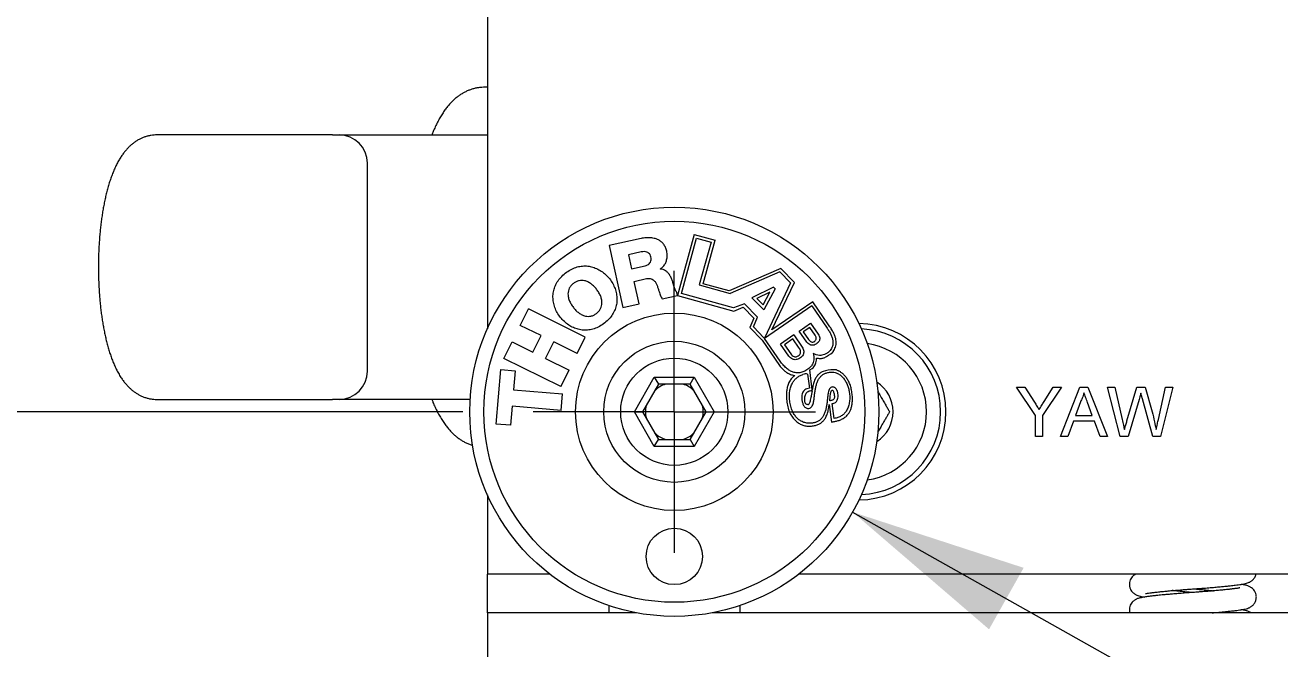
# Model space of a CAD drawing. Header units: inches. Extents: x 0.1 to 10.9, y 0.1 to 8.4.
# Drawn here: x 1.908 to 2.797, y 2.245 to 2.687 of the extents above; entities that cross this region are included whole.
import ezdxf

# ---------------------------------------------------------------- set-up
doc = ezdxf.new("R2010")
doc.units = ezdxf.units.IN
doc.header["$MEASUREMENT"] = 0
doc.styles.add('SLDTEXTSTYLE0', font='TXT', dxfattribs={"width": 0.75})
doc.dimstyles.new('SLDDIMSTYLE1', dxfattribs={"dimtxt": 0.08, "dimasz": 0.125, "dimexe": 0, "dimexo": 0.0625, "dimgap": 0.02, "dimtad": 0, "dimtih": 1, "dimtoh": 1, "dimlfac": 2, "dimrnd": 1e-09, "dimdsep": 46, "dimtxsty": 'SLDTEXTSTYLE0', "dimsah": 1, "dimcen": 0.09, "dimadec": 0, "dimazin": 2, "dimtfac": 1, "dimtmove": 0, "dimatfit": 0, "dimfxl": 1, "dimfrac": 2, "dimtolj": 1, "dimtzin": 12, "dimarcsym": 0})
doc.dimstyles.new('SLDDIMSTYLE2', dxfattribs={"dimtxt": 0.08, "dimasz": 0.125, "dimexe": 0, "dimexo": 0.0625, "dimgap": 0.02, "dimtad": 0, "dimtih": 1, "dimtoh": 1, "dimlfac": 2, "dimrnd": 1e-09, "dimzin": 12, "dimdsep": 46, "dimtxsty": 'SLDTEXTSTYLE0', "dimsah": 1, "dimcen": 0.09, "dimadec": 0, "dimazin": 3, "dimtfac": 1, "dimtmove": 0, "dimatfit": 0, "dimfxl": 1, "dimfrac": 2, "dimtolj": 1, "dimtzin": 12, "dimarcsym": 0})
doc.dimstyles.new('SLDDIMSTYLE4', dxfattribs={"dimtxt": 0.08, "dimasz": 0.125, "dimexe": 0, "dimexo": 0.0625, "dimgap": 0.02, "dimtad": 0, "dimtih": 1, "dimtoh": 1, "dimlfac": 2, "dimrnd": 1e-09, "dimdsep": 46, "dimtxsty": 'SLDTEXTSTYLE0', "dimsah": 1, "dimcen": 0, "dimadec": 0, "dimazin": 2, "dimtfac": 1, "dimtofl": 0, "dimtmove": 0, "dimatfit": 3, "dimfxl": 1, "dimfrac": 2, "dimtolj": 1, "dimtzin": 12, "dimarcsym": 0})

# ---------------------------------------------------------------- blocks, each defined once
blk = doc.blocks.new('_D_3')
at = {"color": 8, "linetype": 'Continuous', "lineweight": 0}
for p, q in [((1.70958, 2.09273), (1.70958, 2.34273)), ((2.21776, 2.09273), (1.65958, 2.09273)), ((2.18526, 1.89023), (1.65958, 1.89023)), ((1.70958, 1.62845), (1.70958, 1.89023)), ((1.55958, 1.62845), (1.70958, 1.62845)), ((1.02567, 1.54746), (1.0013, 1.54746)), ((1.0013, 1.54746), (1.0013, 1.42046)), ((1.43256, 1.54746), (1.45694, 1.54746)), ((1.45694, 1.54746), (1.45694, 1.42046)), ((1.0013, 1.42046), (1.02567, 1.42046)), ((1.45694, 1.42046), (1.43256, 1.42046))]:
    blk.add_line(p, q, dxfattribs=at)
at = {"color": 8, "linetype": 'Continuous', "lineweight": 18}
for points in [[(1.70958, 2.09273), (1.73458, 2.21773), (1.68458, 2.21773)], [(1.70958, 1.89023), (1.68458, 1.76523), (1.73458, 1.76523)]]:
    blk.add_solid(points, dxfattribs=at)
at = {"color": 8, "linetype": 'Continuous', "lineweight": 18, "char_height": 0.08, "attachment_point": 1, "style": 'SLDTEXTSTYLE0'}
for s, insert in [('0.41in', (1.18809, 1.66683)), ('10.3mm', (1.02567, 1.52358))]:
    blk.add_mtext(s, dxfattribs=dict(at, insert=insert))
blk = doc.blocks.new('_D_4')
at = {"color": 8, "linetype": 'Continuous', "lineweight": 0}
for p, q in [((0.95958, 2.41273), (0.95958, 2.66273)), ((2.21776, 2.41273), (0.90958, 2.41273)), ((0.75614, 2.22675), (0.73176, 2.22675)), ((0.73176, 2.22675), (0.73176, 2.09975)), ((1.16303, 2.22675), (1.1874, 2.22675)), ((1.1874, 2.22675), (1.1874, 2.09975)), ((0.73176, 2.09975), (0.75614, 2.09975)), ((1.1874, 2.09975), (1.16303, 2.09975)), ((2.18526, 1.89023), (0.90958, 1.89023)), ((0.95958, 1.89023), (0.95958, 1.64023))]:
    blk.add_line(p, q, dxfattribs=at)
at = {"color": 8, "linetype": 'Continuous', "lineweight": 18}
for points in [[(0.95958, 2.41273), (0.98458, 2.53773), (0.93458, 2.53773)], [(0.95958, 1.89023), (0.93458, 1.76523), (0.98458, 1.76523)]]:
    blk.add_solid(points, dxfattribs=at)
at = {"color": 8, "linetype": 'Continuous', "lineweight": 18, "char_height": 0.08, "attachment_point": 1, "style": 'SLDTEXTSTYLE0'}
for s, insert in [('1.05in', (0.81297, 2.34613)), ('26.5mm', (0.75614, 2.20288)), ('NOMINAL', (0.70925, 2.05963))]:
    blk.add_mtext(s, dxfattribs=dict(at, insert=insert))
blk = doc.blocks.new('_D_7')
at = {"color": 8, "linetype": 'Continuous', "lineweight": 0}
for p, q in [((2.49413, 2.34163), (3.58546, 1.72773)), ((3.58546, 1.72773), (3.73546, 1.72773))]:
    blk.add_line(p, q, dxfattribs=at)
at = {"color": 8, "linetype": 'Continuous', "lineweight": 18}
blk.add_solid([(2.49413, 2.34163), (2.59082, 2.25856), (2.61534, 2.30214)], dxfattribs=at)
at = {"color": 8, "linetype": 'Continuous', "lineweight": 18, "char_height": 0.08, "attachment_point": 1, "style": 'SLDTEXTSTYLE0'}
for s, insert in [('FLEXLOCK ADJUSTER PROVIDES', (3.73546, 1.76733)), ('PRECISE ADJUSTABILITY', (3.73546, 1.64033)), ('PREVENT ACCIDENTAL MOVEMENT', (3.73546, 1.51333)), ('Ø', (3.73546, 1.38633)), ('0.58', (3.82802, 1.38633)), ('in [Ø14.7mm] KNOB (INCLUDED)', (4.0349, 1.38633)), ('2 PLACES', (3.73546, 1.25933))]:
    blk.add_mtext(s, dxfattribs=dict(at, insert=insert))
blk = doc.blocks.new('SW_CENTERMARKSYMBOL_0')
at = {"color": 0, "linetype": 'Continuous', "lineweight": 18}
for q in [(0, 0.1), (-0.1, 0), (0, -0.1), (0.1, 0)]:
    blk.add_line((0, 0), q, dxfattribs=at)

msp = doc.modelspace()

# ---------------------------------------------------------------- linework, layer by layer
at = {"color": 7, "linetype": 'Continuous', "lineweight": 18}
for p, q in [((2.23526, 2.78773), (2.23526, 2.47162)), ((2.23526, 2.64273), (2.23321, 2.64273)), ((2.12548, 2.60898), (2.00121, 2.60898)), ((2.12548, 2.60898), (2.13024, 2.60898)), ((2.13024, 2.60898), (2.23526, 2.60898)), ((2.15024, 2.44148), (2.15024, 2.58898)), ((2.34418, 2.53553), (2.32169, 2.53059)), ((2.38188, 2.53848), (2.36994, 2.49518)), ((2.37281, 2.49655), (2.38358, 2.5357)), ((2.38188, 2.53848), (2.39663, 2.53443)), ((2.38358, 2.5357), (2.39379, 2.53289)), ((2.32169, 2.53059), (2.33132, 2.48664)), ((2.34433, 2.52599), (2.33518, 2.52399)), ((2.39379, 2.53289), (2.38546, 2.50259)), ((2.38812, 2.50351), (2.39663, 2.53443)), ((2.33518, 2.52399), (2.33736, 2.51408)), ((2.33736, 2.51408), (2.347, 2.51619)), ((2.35787, 2.51388), (2.35784, 2.514)), ((2.44328, 2.51437), (2.40661, 2.49843)), ((2.44257, 2.5119), (2.40739, 2.49656)), ((2.44257, 2.5119), (2.45007, 2.50418)), ((2.45296, 2.50441), (2.44328, 2.51437)), ((2.33931, 2.50517), (2.34803, 2.50708)), ((2.34282, 2.48916), (2.33931, 2.50517)), ((2.38546, 2.50259), (2.40739, 2.49656)), ((2.40661, 2.49843), (2.38812, 2.50351)), ((2.43813, 2.50112), (2.42277, 2.4936)), ((2.43928, 2.49994), (2.4312, 2.48492)), ((2.45007, 2.50418), (2.43164, 2.46479)), ((2.43696, 2.47083), (2.45296, 2.50441)), ((2.43813, 2.50112), (2.43928, 2.49994)), ((2.35926, 2.49276), (2.36992, 2.4951)), ((2.3699, 2.49519), (2.36947, 2.49716)), ((2.36994, 2.49518), (2.3699, 2.49519)), ((2.36992, 2.4951), (2.40996, 2.48409)), ((2.40964, 2.48642), (2.37281, 2.49655)), ((2.4312, 2.48492), (2.42277, 2.4936)), ((2.43556, 2.49762), (2.42631, 2.49307)), ((2.42631, 2.49307), (2.43066, 2.48859)), ((2.43066, 2.48859), (2.43556, 2.49762)), ((2.46584, 2.49075), (2.43696, 2.47083)), ((2.47712, 2.4744), (2.46584, 2.49075)), ((2.25858, 2.47394), (2.26434, 2.4856)), ((2.30468, 2.46567), (2.26434, 2.4856)), ((2.33132, 2.48664), (2.34282, 2.48916)), ((2.41749, 2.48926), (2.40964, 2.48642)), ((2.40996, 2.48409), (2.41658, 2.48679)), ((2.41658, 2.48679), (2.42418, 2.47897)), ((2.42665, 2.47984), (2.41749, 2.48926)), ((2.4652, 2.48776), (2.43172, 2.46467)), ((2.4652, 2.48776), (2.476, 2.4721)), ((2.27327, 2.46668), (2.25858, 2.47394)), ((2.42418, 2.47897), (2.42122, 2.4725)), ((2.42122, 2.4725), (2.42999, 2.46348)), ((2.4238, 2.47286), (2.42665, 2.47984)), ((2.43125, 2.4652), (2.4238, 2.47286)), ((2.45628, 2.46988), (2.46438, 2.47546)), ((2.46377, 2.47254), (2.4591, 2.46931)), ((2.46751, 2.46712), (2.46377, 2.47254)), ((2.46438, 2.47546), (2.46973, 2.4677)), ((2.26749, 2.45498), (2.27327, 2.46668)), ((2.29892, 2.45401), (2.30468, 2.46567)), ((2.42999, 2.46348), (2.44241, 2.44547)), ((2.43164, 2.46479), (2.43124, 2.4652)), ((2.43125, 2.4652), (2.43124, 2.4652)), ((2.44281, 2.44859), (2.43172, 2.46467)), ((2.45241, 2.46721), (2.44308, 2.46077)), ((2.45181, 2.46435), (2.44581, 2.46021)), ((2.45628, 2.45788), (2.45181, 2.46435)), ((2.45241, 2.46721), (2.45835, 2.45858)), ((2.46163, 2.46211), (2.45628, 2.46988)), ((2.4591, 2.46931), (2.46284, 2.4639)), ((2.24704, 2.45059), (2.2528, 2.46224)), ((2.2528, 2.46224), (2.26749, 2.45498)), ((2.27653, 2.45052), (2.28231, 2.46222)), ((2.29892, 2.45401), (2.28231, 2.46222)), ((2.44902, 2.45215), (2.44308, 2.46077)), ((2.44581, 2.46021), (2.45027, 2.45374)), ((2.48035, 2.4554), (2.48027, 2.45527)), ((2.28739, 2.43066), (2.24704, 2.45059)), ((2.27653, 2.45052), (2.29314, 2.44231)), ((2.47306, 2.45081), (2.47371, 2.45097)), ((2.24157, 2.40402), (2.24485, 2.44261)), ((2.24485, 2.44261), (2.2549, 2.44176)), ((2.2549, 2.44176), (2.25375, 2.42833)), ((2.28739, 2.43066), (2.29314, 2.44231)), ((2.33943, 2.41273), (2.35359, 2.43726)), ((2.35359, 2.43726), (2.38192, 2.43726)), ((2.35359, 2.43726), (2.35648, 2.43226)), ((2.37903, 2.43226), (2.38192, 2.43726)), ((2.38192, 2.43726), (2.39608, 2.41273)), ((2.46312, 2.44342), (2.46031, 2.44163)), ((2.46223, 2.43951), (2.4635, 2.42946)), ((2.46376, 2.44251), (2.46545, 2.44335)), ((2.46555, 2.42821), (2.46376, 2.44251)), ((2.4748, 2.44171), (2.47315, 2.4412)), ((2.48278, 2.44235), (2.48416, 2.44169)), ((2.25375, 2.42833), (2.28854, 2.42537)), ((2.35648, 2.43226), (2.34521, 2.41273)), ((2.37903, 2.43226), (2.35648, 2.43226)), ((2.39031, 2.41273), (2.37903, 2.43226)), ((2.61031, 2.43023), (2.61615, 2.43023)), ((2.62377, 2.41005), (2.61031, 2.43023)), ((2.61615, 2.43023), (2.62293, 2.41953)), ((2.64217, 2.43023), (2.6287, 2.41005)), ((2.62981, 2.41993), (2.63633, 2.43023)), ((2.63633, 2.43023), (2.64217, 2.43023)), ((2.64137, 2.39523), (2.65526, 2.43023)), ((2.65526, 2.43023), (2.66083, 2.43023)), ((2.66083, 2.43023), (2.67473, 2.39523)), ((2.67487, 2.43023), (2.67997, 2.43023)), ((2.68369, 2.39523), (2.67487, 2.43023)), ((2.67997, 2.43023), (2.68517, 2.40721)), ((2.68857, 2.40634), (2.69548, 2.43023)), ((2.69548, 2.43023), (2.70142, 2.43023)), ((2.70142, 2.43023), (2.70642, 2.41269)), ((2.71083, 2.40734), (2.71599, 2.43023)), ((2.72109, 2.43023), (2.71227, 2.39523)), ((2.71599, 2.43023), (2.72109, 2.43023)), ((2.00121, 2.42148), (2.12548, 2.42148)), ((2.13024, 2.42148), (2.12548, 2.42148)), ((2.22302, 2.42148), (2.13024, 2.42148)), ((2.28755, 2.41364), (2.28854, 2.42537)), ((2.4472, 2.42269), (2.44747, 2.41951)), ((2.65566, 2.41972), (2.65207, 2.41003)), ((2.66402, 2.41003), (2.66062, 2.41923)), ((2.69711, 2.42141), (2.68953, 2.39523)), ((2.70684, 2.39523), (2.69953, 2.42197)), ((2.25276, 2.4166), (2.25161, 2.40317)), ((2.28755, 2.41364), (2.25276, 2.4166)), ((2.35359, 2.38819), (2.33943, 2.41273)), ((2.33943, 2.41273), (2.34521, 2.41273)), ((2.34521, 2.41273), (2.35648, 2.39319)), ((2.37903, 2.39319), (2.39031, 2.41273)), ((2.39608, 2.41273), (2.38192, 2.38819)), ((2.39031, 2.41273), (2.39608, 2.41273)), ((2.47753, 2.41778), (2.47911, 2.40549)), ((2.481, 2.40801), (2.47968, 2.41852)), ((2.25161, 2.40317), (2.24157, 2.40402)), ((2.62377, 2.39523), (2.62377, 2.41005)), ((2.6287, 2.41005), (2.6287, 2.39523)), ((2.65059, 2.406), (2.6466, 2.39523)), ((2.66551, 2.406), (2.65059, 2.406)), ((2.65207, 2.41003), (2.66402, 2.41003)), ((2.66949, 2.39523), (2.66551, 2.406)), ((2.35359, 2.38819), (2.35648, 2.39319)), ((2.35648, 2.39319), (2.37903, 2.39319)), ((2.37903, 2.39319), (2.38192, 2.38819)), ((2.6287, 2.39523), (2.62377, 2.39523)), ((2.6466, 2.39523), (2.64137, 2.39523)), ((2.67473, 2.39523), (2.66949, 2.39523)), ((2.68953, 2.39523), (2.68369, 2.39523)), ((2.71227, 2.39523), (2.70684, 2.39523)), ((2.38192, 2.38819), (2.35359, 2.38819)), ((2.23526, 2.35383), (2.23526, 2.29773)), ((2.27944, 2.29773), (2.23526, 2.29773)), ((2.23526, 2.27023), (2.23526, 2.29773)), ((3.48526, 2.29773), (2.45608, 2.29773)), ((2.34095, 2.27023), (2.23526, 2.27023)), ((2.23526, 2.27023), (2.23526, 2.15162)), ((2.32126, 2.27538), (2.32126, 2.27023)), ((3.48526, 2.27023), (2.39457, 2.27023)), ((2.41426, 2.27538), (2.41426, 2.27023))]:
    msp.add_line(p, q, dxfattribs=at)
for centre, radius in [((2.36776, 2.41273), 0.145), ((2.36776, 2.41273), 0.135), ((2.36776, 2.41273), 0.07), ((2.36776, 2.41273), 0.05), ((2.36776, 2.41273), 0.038), ((2.36776, 2.31023), 0.02)]:
    msp.add_circle(centre, radius, dxfattribs=at)
for centre, radius, start, end in [((2.13024, 2.58898), 0.02, 0, 90), ((2.49776, 2.41273), 0.0625, 270.77131, 89.22869), ((2.49776, 2.41273), 0.05875, 0, 87.47315), ((2.46104, 2.4778), 0.0297, 295.61465, 309.88828), ((2.47939, 2.45574), 0.001, 313.96475, 331.95443), ((2.49776, 2.41273), 0.04875, 0, 82.07112), ((2.47347, 2.45194), 0.001, 283.91047, 294.34242), ((2.13024, 2.44148), 0.02, 270, 0), ((2.46117, 2.43258), 0.00701, 81.30789, 108.84326), ((2.48063, 2.41913), 0.02332, 84.71943, 104.48079), ((2.36776, 2.41273), 0.0205, 107.68446, 132.31554), ((2.36776, 2.41273), 0.0205, 47.68446, 72.31554), ((2.49776, 2.41273), 0.025, 302.57897, 57.42103), ((2.36776, 2.41273), 0.0205, 167.68446, 192.31554), ((2.36776, 2.41273), 0.0205, 347.68446, 12.31554), ((2.49776, 2.41273), 0.05875, 272.52685, 0), ((2.49776, 2.41273), 0.04875, 277.92888, 0), ((2.36776, 2.41273), 0.0205, 227.68446, 252.31554), ((2.36776, 2.41273), 0.0205, 287.68446, 312.31554)]:
    msp.add_arc(centre, radius, start, end, dxfattribs=at)
for points, knots in [([(2.23322, 2.64271), (2.23301, 2.64271), (2.232, 2.64274), (2.23019, 2.64259), (2.22781, 2.64226), (2.22548, 2.64172), (2.22321, 2.64101), (2.22099, 2.64012), (2.21884, 2.63906), (2.21674, 2.63784), (2.2147, 2.63645), (2.21272, 2.63488), (2.21077, 2.63312), (2.20887, 2.63117), (2.20699, 2.629), (2.20515, 2.6266), (2.20335, 2.62396), (2.20159, 2.62108), (2.1999, 2.61798), (2.1983, 2.61471), (2.19696, 2.61171), (2.19618, 2.60974), (2.19587, 2.60898)], [0, 0, 0, 0, 0.010957, 0.053414, 0.095769, 0.138217, 0.180982, 0.224304, 0.268445, 0.313703, 0.360409, 0.40893, 0.459666, 0.51302, 0.569343, 0.628833, 0.691387, 0.756472, 0.82317, 0.890411, 0.9572, 1, 1, 1, 1]), ([(2.00121, 2.60898), (2.00048, 2.60896), (1.999, 2.60892), (1.99678, 2.60863), (1.99457, 2.60816), (1.99242, 2.60751), (1.99034, 2.60669), (1.98834, 2.60571), (1.98641, 2.60457), (1.98455, 2.60328), (1.98276, 2.60184), (1.98103, 2.60023), (1.97936, 2.59845), (1.97773, 2.59647), (1.97613, 2.59428), (1.97457, 2.59184), (1.97305, 2.58916), (1.9716, 2.58624), (1.97024, 2.58315), (1.96898, 2.57992), (1.96782, 2.57661), (1.96677, 2.57322), (1.96581, 2.56977), (1.96493, 2.56626), (1.96412, 2.56268), (1.96339, 2.55904), (1.96273, 2.55534), (1.96213, 2.55159), (1.9616, 2.54778), (1.96114, 2.54392), (1.96073, 2.54002), (1.96038, 2.53608), (1.9601, 2.53211), (1.95988, 2.52811), (1.95972, 2.52409), (1.95961, 2.52006), (1.95957, 2.51602), (1.95959, 2.51198), (1.95967, 2.50795), (1.95981, 2.50393), (1.96001, 2.49993), (1.96026, 2.49596), (1.96058, 2.49202), (1.96096, 2.48813), (1.9614, 2.48428), (1.9619, 2.48048), (1.96246, 2.47673), (1.96309, 2.47305), (1.96378, 2.46943), (1.96454, 2.46588), (1.96536, 2.4624), (1.96627, 2.45898), (1.96725, 2.45564), (1.96832, 2.45237), (1.96949, 2.44917), (1.97078, 2.44603), (1.9722, 2.44296), (1.97376, 2.43998), (1.9754, 2.43726), (1.97708, 2.43483), (1.97873, 2.43273), (1.98042, 2.43084), (1.98216, 2.42915), (1.98394, 2.42764), (1.98577, 2.4263), (1.98767, 2.42511), (1.9897, 2.42405), (1.99185, 2.42314), (1.99413, 2.4224), (1.99644, 2.42187), (1.99872, 2.42156), (2.00031, 2.42148), (2.00112, 2.42148), (2.00121, 2.42148)], [0, 0, 0, 0, 0.010147, 0.020798, 0.031429, 0.042088, 0.05283, 0.063717, 0.074817, 0.086214, 0.098006, 0.110309, 0.123253, 0.136982, 0.15163, 0.167275, 0.183861, 0.201131, 0.218678, 0.23605, 0.253092, 0.269773, 0.286116, 0.30216, 0.317948, 0.333517, 0.348901, 0.364126, 0.379216, 0.394191, 0.409071, 0.423869, 0.438602, 0.453282, 0.467922, 0.482533, 0.497127, 0.511716, 0.526308, 0.540913, 0.555542, 0.570205, 0.584915, 0.599684, 0.614525, 0.629452, 0.644481, 0.659629, 0.674916, 0.690365, 0.706003, 0.721862, 0.737979, 0.754397, 0.771165, 0.788327, 0.805903, 0.823843, 0.841883, 0.857248, 0.871643, 0.885122, 0.897818, 0.909871, 0.92141, 0.932547, 0.94337, 0.955097, 0.966517, 0.977675, 0.988633, 0.998776, 1, 1, 1, 1]), ([(2.36235, 2.52654), (2.3621, 2.52746), (2.36162, 2.52922), (2.36025, 2.5315), (2.35853, 2.53329), (2.3565, 2.53461), (2.35399, 2.5356), (2.35099, 2.53613), (2.34759, 2.53614), (2.34533, 2.53573), (2.34418, 2.53553)], [0, 0, 0, 0, 0.125414, 0.238533, 0.344979, 0.449466, 0.555257, 0.698365, 0.847224, 1, 1, 1, 1]), ([(2.35118, 2.52253), (2.35101, 2.52307), (2.3507, 2.52411), (2.34962, 2.52531), (2.34815, 2.52605), (2.34632, 2.52632), (2.34502, 2.5261), (2.34433, 2.52599)], [0, 0, 0, 0, 0.1970293, 0.3714319, 0.5434083, 0.7603083, 1, 1, 1, 1]), ([(2.35784, 2.514), (2.35857, 2.51456), (2.35999, 2.51565), (2.36149, 2.51788), (2.36246, 2.52048), (2.36284, 2.52344), (2.36251, 2.5255), (2.36235, 2.52654)], [0, 0, 0, 0, 0.1930702, 0.3771932, 0.5593945, 0.7769585, 1, 1, 1, 1]), ([(2.347, 2.51619), (2.34759, 2.51635), (2.34868, 2.51665), (2.35006, 2.51755), (2.35103, 2.51884), (2.35148, 2.52059), (2.35129, 2.52185), (2.35118, 2.52253)], [0, 0, 0, 0, 0.2111292, 0.3927062, 0.559913, 0.7634359, 1, 1, 1, 1]), ([(2.28699, 2.47957), (2.28621, 2.48071), (2.28468, 2.48293), (2.28305, 2.48658), (2.28201, 2.49029), (2.28164, 2.49406), (2.28196, 2.49777), (2.28298, 2.50139), (2.28472, 2.50484), (2.28718, 2.50812), (2.2893, 2.50996), (2.29041, 2.51092)], [0, 0, 0, 0, 0.117017, 0.229391, 0.33798, 0.444002, 0.549123, 0.653578, 0.761694, 0.876213, 1, 1, 1, 1]), ([(2.29041, 2.51092), (2.29161, 2.51179), (2.29394, 2.51348), (2.29778, 2.51515), (2.30163, 2.51606), (2.30545, 2.51619), (2.30915, 2.5156), (2.3127, 2.51435), (2.31603, 2.51249), (2.31916, 2.51009), (2.32096, 2.50811), (2.32187, 2.5071)], [0, 0, 0, 0, 0.12592, 0.242272, 0.35209, 0.458266, 0.563373, 0.667623, 0.774443, 0.884967, 1, 1, 1, 1]), ([(2.36661, 2.50476), (2.36634, 2.50555), (2.36579, 2.50716), (2.36466, 2.50943), (2.36328, 2.51135), (2.36167, 2.51276), (2.35988, 2.51369), (2.35856, 2.51381), (2.35787, 2.51388)], [0, 0, 0, 0, 0.185032, 0.37568, 0.562892, 0.705775, 0.84842, 1, 1, 1, 1]), ([(2.29624, 2.50371), (2.29564, 2.50318), (2.29449, 2.50219), (2.29328, 2.50033), (2.29257, 2.49838), (2.29233, 2.49636), (2.29253, 2.4941), (2.29324, 2.49164), (2.29448, 2.48907), (2.29562, 2.4875), (2.29619, 2.48671)], [0, 0, 0, 0, 0.125005, 0.237624, 0.343704, 0.448086, 0.554047, 0.697652, 0.847033, 1, 1, 1, 1]), ([(2.31271, 2.49949), (2.31211, 2.50021), (2.31094, 2.50163), (2.30888, 2.50342), (2.30663, 2.50483), (2.30438, 2.50565), (2.30222, 2.50592), (2.30019, 2.50571), (2.29812, 2.505), (2.29689, 2.50415), (2.29624, 2.50371)], [0, 0, 0, 0, 0.14608, 0.289013, 0.426776, 0.559345, 0.661857, 0.766219, 0.877081, 1, 1, 1, 1]), ([(2.31265, 2.48249), (2.31325, 2.48302), (2.3144, 2.48401), (2.31561, 2.48587), (2.31632, 2.48782), (2.31656, 2.48984), (2.31637, 2.4921), (2.31565, 2.49456), (2.31441, 2.49713), (2.31328, 2.4987), (2.31271, 2.49949)], [0, 0, 0, 0, 0.125014, 0.237637, 0.343719, 0.448102, 0.554064, 0.697669, 0.847045, 1, 1, 1, 1]), ([(2.32187, 2.5071), (2.32265, 2.50597), (2.32418, 2.50373), (2.32581, 2.50008), (2.32684, 2.49635), (2.3272, 2.49258), (2.32688, 2.48886), (2.32585, 2.48524), (2.3241, 2.48178), (2.32164, 2.47849), (2.31951, 2.47665), (2.31841, 2.47569)], [0, 0, 0, 0, 0.1169582, 0.229291, 0.3378561, 0.4438716, 0.5490039, 0.6534835, 0.7616324, 0.8761849, 1, 1, 1, 1]), ([(2.34803, 2.50708), (2.34864, 2.50718), (2.34978, 2.50736), (2.35141, 2.50709), (2.35275, 2.50641), (2.35395, 2.50526), (2.35495, 2.50364), (2.35578, 2.50164), (2.35621, 2.50022), (2.35643, 2.4995)], [0, 0, 0, 0, 0.145501, 0.268254, 0.380782, 0.493255, 0.652085, 0.82276, 1, 1, 1, 1]), ([(2.35643, 2.4995), (2.35652, 2.49918), (2.35676, 2.49841), (2.35715, 2.49712), (2.3577, 2.49559), (2.3583, 2.49404), (2.35897, 2.49316), (2.35926, 2.49276)], [0, 0, 0, 0, 0.13588, 0.329545, 0.549505, 0.800722, 1, 1, 1, 1]), ([(2.36947, 2.49716), (2.36911, 2.49791), (2.36836, 2.49943), (2.36761, 2.5016), (2.36703, 2.50339), (2.36673, 2.50436), (2.36661, 2.50476)], [0, 0, 0, 0, 0.30743, 0.626193, 0.844215, 1, 1, 1, 1]), ([(2.29619, 2.48671), (2.29678, 2.48599), (2.29795, 2.48457), (2.30002, 2.48278), (2.30226, 2.48137), (2.30451, 2.48055), (2.30668, 2.48028), (2.30871, 2.48049), (2.31077, 2.4812), (2.312, 2.48205), (2.31265, 2.48249)], [0, 0, 0, 0, 0.146069, 0.289, 0.426768, 0.559347, 0.661866, 0.766232, 0.877091, 1, 1, 1, 1]), ([(2.31841, 2.47569), (2.3172, 2.47482), (2.31487, 2.47314), (2.31103, 2.47149), (2.30718, 2.4706), (2.30337, 2.47048), (2.29967, 2.47107), (2.29614, 2.47232), (2.29282, 2.47418), (2.28969, 2.47659), (2.28791, 2.47857), (2.28699, 2.47957)], [0, 0, 0, 0, 0.1259375, 0.2423184, 0.3521684, 0.458371, 0.5634913, 0.6677382, 0.7745368, 0.885023, 1, 1, 1, 1]), ([(2.48035, 2.4554), (2.48063, 2.45591), (2.4812, 2.45695), (2.48202, 2.45862), (2.48255, 2.46062), (2.48254, 2.46267), (2.48215, 2.4647), (2.48148, 2.46672), (2.48043, 2.46901), (2.47898, 2.47163), (2.47777, 2.47343), (2.47712, 2.4744)], [0, 0, 0, 0, 0.08408, 0.17221, 0.268118, 0.38066, 0.465944, 0.566825, 0.687053, 0.830274, 1, 1, 1, 1]), ([(2.46284, 2.4639), (2.46311, 2.46355), (2.46368, 2.46286), (2.46469, 2.46227), (2.46563, 2.46211), (2.46642, 2.46222), (2.46688, 2.46249), (2.46713, 2.46264)], [0, 0, 0, 0, 0.263178, 0.536223, 0.679634, 0.829867, 1, 1, 1, 1]), ([(2.46713, 2.46264), (2.46741, 2.46286), (2.46793, 2.46328), (2.46835, 2.46417), (2.4684, 2.46514), (2.46811, 2.46616), (2.46771, 2.46679), (2.46751, 2.46712)], [0, 0, 0, 0, 0.210866, 0.389596, 0.561335, 0.77364, 1, 1, 1, 1]), ([(2.46973, 2.4677), (2.46998, 2.4673), (2.47047, 2.46651), (2.47085, 2.46517), (2.47082, 2.46388), (2.47038, 2.4627), (2.46961, 2.46165), (2.46888, 2.46109), (2.46848, 2.46079)], [0, 0, 0, 0, 0.176779, 0.347247, 0.515519, 0.655312, 0.812894, 1, 1, 1, 1]), ([(2.476, 2.4721), (2.4765, 2.47137), (2.47749, 2.46992), (2.47873, 2.46762), (2.47967, 2.46526), (2.48021, 2.46287), (2.48023, 2.46048), (2.47966, 2.45843), (2.4787, 2.45676), (2.47752, 2.45539), (2.47651, 2.45463), (2.47598, 2.45424)], [0, 0, 0, 0, 0.130185, 0.259482, 0.384817, 0.504584, 0.61961, 0.734332, 0.814877, 0.902287, 1, 1, 1, 1]), ([(2.45561, 2.45238), (2.45597, 2.45267), (2.45664, 2.45319), (2.4572, 2.4543), (2.45731, 2.45549), (2.45699, 2.45672), (2.45652, 2.45749), (2.45628, 2.45788)], [0, 0, 0, 0, 0.219171, 0.402032, 0.573212, 0.780589, 1, 1, 1, 1]), ([(2.45835, 2.45858), (2.45863, 2.45814), (2.45917, 2.45726), (2.45958, 2.45576), (2.45952, 2.4543), (2.45899, 2.45298), (2.45809, 2.45178), (2.45725, 2.45114), (2.45679, 2.45079)], [0, 0, 0, 0, 0.173557, 0.341541, 0.508926, 0.649601, 0.809475, 1, 1, 1, 1]), ([(2.46848, 2.46079), (2.46795, 2.46048), (2.46697, 2.45991), (2.46535, 2.45975), (2.46387, 2.46013), (2.46259, 2.46094), (2.46194, 2.46173), (2.46163, 2.46211)], [0, 0, 0, 0, 0.233634, 0.429534, 0.609083, 0.811503, 1, 1, 1, 1]), ([(2.46031, 2.44163), (2.45936, 2.44122), (2.45757, 2.44045), (2.45471, 2.4402), (2.45202, 2.44068), (2.44946, 2.44184), (2.44705, 2.44361), (2.44479, 2.44589), (2.44349, 2.44767), (2.44281, 2.44859)], [0, 0, 0, 0, 0.147131, 0.279896, 0.407632, 0.537837, 0.681905, 0.835993, 1, 1, 1, 1]), ([(2.45679, 2.45079), (2.45633, 2.45051), (2.45547, 2.44998), (2.45407, 2.44963), (2.45278, 2.44965), (2.45143, 2.45003), (2.45009, 2.45084), (2.44937, 2.45172), (2.44902, 2.45215)], [0, 0, 0, 0, 0.183264, 0.340557, 0.482165, 0.615478, 0.815093, 1, 1, 1, 1]), ([(2.45027, 2.45374), (2.45061, 2.45333), (2.45129, 2.4525), (2.45255, 2.45183), (2.45372, 2.45167), (2.4547, 2.45184), (2.45529, 2.45219), (2.45561, 2.45238)], [0, 0, 0, 0, 0.255403, 0.523999, 0.668505, 0.822947, 1, 1, 1, 1]), ([(2.46622, 2.45401), (2.46642, 2.45328), (2.4668, 2.45185), (2.46674, 2.44963), (2.46618, 2.44742), (2.46502, 2.44523), (2.46376, 2.44403), (2.46312, 2.44342)], [0, 0, 0, 0, 0.192593, 0.376997, 0.558404, 0.774552, 1, 1, 1, 1]), ([(2.46545, 2.44335), (2.46589, 2.44372), (2.46676, 2.44444), (2.46762, 2.44591), (2.46822, 2.44753), (2.46858, 2.44918), (2.46862, 2.4503), (2.46863, 2.45081)], [0, 0, 0, 0, 0.2013772, 0.401319, 0.5986948, 0.8167038, 1, 1, 1, 1]), ([(2.47598, 2.45424), (2.47542, 2.4539), (2.47431, 2.45323), (2.47243, 2.45274), (2.47043, 2.45265), (2.46829, 2.45302), (2.46692, 2.45367), (2.46622, 2.45401)], [0, 0, 0, 0, 0.19155, 0.375839, 0.558241, 0.775809, 1, 1, 1, 1]), ([(2.46863, 2.45081), (2.46901, 2.45076), (2.46979, 2.45065), (2.47091, 2.45049), (2.47204, 2.4505), (2.47271, 2.4507), (2.47306, 2.45081)], [0, 0, 0, 0, 0.255092, 0.530391, 0.757573, 1, 1, 1, 1]), ([(2.44241, 2.44547), (2.44296, 2.44476), (2.44406, 2.44335), (2.44601, 2.44158), (2.4482, 2.44007), (2.45062, 2.43889), (2.45241, 2.43858), (2.45328, 2.43843)], [0, 0, 0, 0, 0.203236, 0.400908, 0.590955, 0.802646, 1, 1, 1, 1]), ([(2.45328, 2.43843), (2.45263, 2.43798), (2.45125, 2.43701), (2.4496, 2.4348), (2.44838, 2.43221), (2.44758, 2.42929), (2.44715, 2.42613), (2.44718, 2.42388), (2.4472, 2.42269)], [0, 0, 0, 0, 0.1336686, 0.285639, 0.460935, 0.618773, 0.7974315, 1, 1, 1, 1]), ([(2.44951, 2.42059), (2.4494, 2.42172), (2.4492, 2.42395), (2.44947, 2.42725), (2.4502, 2.43035), (2.45136, 2.43299), (2.45283, 2.43515), (2.45452, 2.43685), (2.45656, 2.43828), (2.45811, 2.43889), (2.45891, 2.43921)], [0, 0, 0, 0, 0.150507, 0.295709, 0.435371, 0.570305, 0.674512, 0.779064, 0.886524, 1, 1, 1, 1]), ([(2.47315, 2.4412), (2.47243, 2.44089), (2.47098, 2.44028), (2.46921, 2.43858), (2.46768, 2.43634), (2.46648, 2.43352), (2.46607, 2.43136), (2.46586, 2.43025)], [0, 0, 0, 0, 0.167616, 0.34034, 0.523704, 0.754895, 1, 1, 1, 1]), ([(2.46752, 2.42744), (2.46766, 2.42828), (2.46793, 2.42996), (2.46855, 2.43242), (2.46942, 2.43475), (2.47056, 2.43672), (2.47194, 2.43828), (2.47352, 2.43945), (2.47545, 2.44032), (2.47688, 2.44058), (2.47763, 2.44071)], [0, 0, 0, 0, 0.1407253, 0.2809703, 0.417959, 0.5510427, 0.6545823, 0.7605233, 0.873697, 1, 1, 1, 1]), ([(2.47763, 2.44071), (2.47834, 2.44076), (2.47969, 2.44087), (2.48166, 2.44057), (2.48373, 2.43987), (2.48584, 2.43855), (2.4878, 2.43654), (2.48937, 2.43415), (2.49057, 2.43149), (2.49145, 2.42869), (2.49176, 2.42676), (2.49191, 2.4258)], [0, 0, 0, 0, 0.09145, 0.176144, 0.256883, 0.375379, 0.495441, 0.61911, 0.745947, 0.873908, 1, 1, 1, 1]), ([(2.49368, 2.42619), (2.49349, 2.42738), (2.49313, 2.42964), (2.4921, 2.43273), (2.49082, 2.43533), (2.48931, 2.43751), (2.48766, 2.43928), (2.48594, 2.44068), (2.48473, 2.44137), (2.48416, 2.44169)], [0, 0, 0, 0, 0.191889, 0.361867, 0.51371, 0.650463, 0.779855, 0.896325, 1, 1, 1, 1]), ([(2.4635, 2.42946), (2.4629, 2.42933), (2.46179, 2.42909), (2.46034, 2.42833), (2.45927, 2.42733), (2.45854, 2.42606), (2.45814, 2.42456), (2.45803, 2.42286), (2.45814, 2.42167), (2.45821, 2.42105)], [0, 0, 0, 0, 0.162269, 0.300803, 0.425929, 0.548556, 0.68419, 0.833663, 1, 1, 1, 1]), ([(2.46035, 2.42323), (2.46044, 2.42373), (2.4606, 2.42464), (2.46111, 2.42581), (2.46177, 2.42666), (2.46271, 2.42733), (2.46399, 2.42773), (2.46499, 2.42786), (2.46551, 2.42792)], [0, 0, 0, 0, 0.198054, 0.356087, 0.488393, 0.60906, 0.798422, 1, 1, 1, 1]), ([(2.46551, 2.42792), (2.46537, 2.42707), (2.4651, 2.42542), (2.46465, 2.42306), (2.46422, 2.42111), (2.4638, 2.41963), (2.46343, 2.41865), (2.4631, 2.41805), (2.46284, 2.41781), (2.4627, 2.41773), (2.46261, 2.41773), (2.46256, 2.41773)], [0, 0, 0, 0, 0.23801, 0.463997, 0.664493, 0.790267, 0.88926, 0.957704, 0.973952, 0.987627, 1, 1, 1, 1]), ([(2.46586, 2.43025), (2.4658, 2.42987), (2.4657, 2.42919), (2.4656, 2.42851), (2.46555, 2.42821)], [0, 0, 0, 0, 0.55694, 1, 1, 1, 1]), ([(2.47963, 2.43028), (2.47927, 2.43018), (2.47854, 2.42998), (2.47776, 2.429), (2.47723, 2.42773), (2.4768, 2.42594), (2.47648, 2.42364), (2.47619, 2.42086), (2.47594, 2.41892), (2.47581, 2.41792)], [0, 0, 0, 0, 0.080192, 0.163964, 0.26383, 0.382872, 0.568537, 0.777448, 1, 1, 1, 1]), ([(2.47787, 2.42053), (2.47798, 2.42138), (2.47816, 2.42287), (2.4784, 2.42482), (2.47861, 2.42617), (2.47883, 2.42704), (2.47907, 2.42756), (2.47941, 2.42791), (2.47969, 2.42797), (2.47983, 2.428)], [0, 0, 0, 0, 0.31941, 0.560539, 0.734089, 0.827005, 0.895066, 0.948107, 1, 1, 1, 1]), ([(2.4837, 2.42563), (2.4836, 2.42621), (2.48339, 2.42737), (2.48277, 2.4287), (2.48203, 2.42957), (2.48135, 2.43005), (2.48053, 2.43033), (2.47994, 2.4303), (2.47963, 2.43028)], [0, 0, 0, 0, 0.256052, 0.509161, 0.62917, 0.746195, 0.866403, 1, 1, 1, 1]), ([(2.47983, 2.428), (2.47985, 2.428), (2.4799, 2.428), (2.47997, 2.42797), (2.4801, 2.42786), (2.48037, 2.42746), (2.48067, 2.42666), (2.48097, 2.4256), (2.48108, 2.42485), (2.48113, 2.4245)], [0, 0, 0, 0, 0.017397, 0.0365, 0.058669, 0.147294, 0.410218, 0.723501, 1, 1, 1, 1]), ([(2.19587, 2.42148), (2.19615, 2.42079), (2.19688, 2.41891), (2.19818, 2.416), (2.19977, 2.41272), (2.20148, 2.40956), (2.20333, 2.40652), (2.20522, 2.40375), (2.20713, 2.40128), (2.20902, 2.39912), (2.21094, 2.39717), (2.21289, 2.39543), (2.21489, 2.39387), (2.21692, 2.3925), (2.21906, 2.39126), (2.22134, 2.39018), (2.22329, 2.3894), (2.22447, 2.38907), (2.22483, 2.38897)], [0, 0, 0, 0, 0.045196, 0.122648, 0.201359, 0.281227, 0.361874, 0.44214, 0.512209, 0.578774, 0.64179, 0.701541, 0.758451, 0.812974, 0.865541, 0.922044, 0.976676, 1, 1, 1, 1]), ([(2.44747, 2.41951), (2.44772, 2.41806), (2.44821, 2.41524), (2.44982, 2.41139), (2.45195, 2.4081), (2.4544, 2.40565), (2.45698, 2.40395), (2.45954, 2.40291), (2.46228, 2.40237), (2.46413, 2.4025), (2.46507, 2.40256)], [0, 0, 0, 0, 0.162657, 0.314663, 0.457445, 0.592633, 0.695042, 0.795651, 0.896466, 1, 1, 1, 1]), ([(2.46568, 2.40477), (2.46461, 2.40469), (2.46257, 2.40453), (2.45964, 2.40512), (2.45712, 2.40626), (2.45498, 2.40792), (2.45302, 2.4102), (2.45138, 2.41317), (2.45012, 2.41676), (2.44971, 2.4193), (2.44951, 2.42059)], [0, 0, 0, 0, 0.126491, 0.239898, 0.34609, 0.450069, 0.555349, 0.698041, 0.846887, 1, 1, 1, 1]), ([(2.45821, 2.42105), (2.45834, 2.42027), (2.45861, 2.41876), (2.45941, 2.41704), (2.46032, 2.41598), (2.46113, 2.4154), (2.46209, 2.41507), (2.46277, 2.4151), (2.46313, 2.41512)], [0, 0, 0, 0, 0.276595, 0.533654, 0.651592, 0.764242, 0.877307, 1, 1, 1, 1]), ([(2.46256, 2.41773), (2.46232, 2.41777), (2.46188, 2.41784), (2.46127, 2.41812), (2.46079, 2.41855), (2.46039, 2.41922), (2.46017, 2.42023), (2.46015, 2.42162), (2.46028, 2.42265), (2.46035, 2.42323)], [0, 0, 0, 0, 0.105866, 0.200197, 0.290612, 0.387171, 0.541966, 0.742417, 1, 1, 1, 1]), ([(2.46313, 2.41512), (2.46353, 2.41522), (2.46435, 2.41542), (2.46527, 2.4164), (2.46591, 2.41768), (2.46642, 2.41947), (2.46681, 2.42176), (2.46713, 2.42453), (2.46739, 2.42645), (2.46752, 2.42744)], [0, 0, 0, 0, 0.089494, 0.17841, 0.279639, 0.397601, 0.579591, 0.78338, 1, 1, 1, 1]), ([(2.47954, 2.42085), (2.47926, 2.42077), (2.47871, 2.42063), (2.47815, 2.42056), (2.47787, 2.42053)], [0, 0, 0, 0, 0.517445, 1, 1, 1, 1]), ([(2.47911, 2.40549), (2.47988, 2.40559), (2.48148, 2.40582), (2.48391, 2.40641), (2.48638, 2.40734), (2.48875, 2.40875), (2.4906, 2.41052), (2.49194, 2.41247), (2.49288, 2.41449), (2.49357, 2.41686), (2.49396, 2.4196), (2.49403, 2.42277), (2.49381, 2.425), (2.49368, 2.42619)], [0, 0, 0, 0, 0.079798, 0.166157, 0.256472, 0.349884, 0.448071, 0.517188, 0.59229, 0.675675, 0.769793, 0.877106, 1, 1, 1, 1]), ([(2.48113, 2.4245), (2.48116, 2.4241), (2.48122, 2.4234), (2.48115, 2.42246), (2.4809, 2.42169), (2.48033, 2.42111), (2.47982, 2.42094), (2.47954, 2.42085)], [0, 0, 0, 0, 0.269685, 0.474987, 0.635133, 0.804361, 1, 1, 1, 1]), ([(2.47968, 2.41852), (2.4801, 2.41858), (2.4809, 2.41869), (2.48193, 2.41925), (2.48271, 2.42002), (2.48333, 2.42109), (2.48371, 2.42244), (2.48385, 2.42402), (2.48375, 2.42509), (2.4837, 2.42563)], [0, 0, 0, 0, 0.137298, 0.258366, 0.373331, 0.489582, 0.652326, 0.824204, 1, 1, 1, 1]), ([(2.49191, 2.4258), (2.49201, 2.42467), (2.4922, 2.42244), (2.49189, 2.41912), (2.49107, 2.41598), (2.48977, 2.41334), (2.48808, 2.41124), (2.48611, 2.40968), (2.48372, 2.40852), (2.48193, 2.40818), (2.481, 2.40801)], [0, 0, 0, 0, 0.144813, 0.287156, 0.425202, 0.558843, 0.662435, 0.767611, 0.878457, 1, 1, 1, 1]), ([(2.51204, 2.42705), (2.51225, 2.42669), (2.51288, 2.4256), (2.51413, 2.42344), (2.5158, 2.42054), (2.51748, 2.41763), (2.51899, 2.41501), (2.51987, 2.41349), (2.52031, 2.41273)], [0, 0, 0, 0, 0.074578, 0.228625, 0.440086, 0.658614, 0.828525, 1, 1, 1, 1]), ([(2.62293, 2.41953), (2.62355, 2.41856), (2.62466, 2.41682), (2.62576, 2.41508), (2.62624, 2.41432)], [0, 0, 0, 0, 0.560001, 1, 1, 1, 1]), ([(2.62624, 2.41432), (2.62691, 2.41536), (2.6281, 2.41723), (2.62928, 2.4191), (2.62981, 2.41993)], [0, 0, 0, 0, 0.56, 1, 1, 1, 1]), ([(2.65805, 2.42619), (2.65789, 2.42556), (2.65758, 2.42431), (2.65682, 2.42213), (2.6561, 2.42064), (2.65566, 2.41972)], [0, 0, 0, 0, 0.280019, 0.56011, 1, 1, 1, 1]), ([(2.66062, 2.41923), (2.66014, 2.42053), (2.65928, 2.42285), (2.65842, 2.42517), (2.65805, 2.42619)], [0, 0, 0, 0, 0.560002, 1, 1, 1, 1]), ([(2.69843, 2.426), (2.69818, 2.42514), (2.69774, 2.42361), (2.6973, 2.42209), (2.69711, 2.42141)], [0, 0, 0, 0, 0.559999, 1, 1, 1, 1]), ([(2.69953, 2.42197), (2.69932, 2.42272), (2.69896, 2.42407), (2.69859, 2.42541), (2.69843, 2.426)], [0, 0, 0, 0, 0.560007, 1, 1, 1, 1]), ([(2.46507, 2.40256), (2.46599, 2.40271), (2.46771, 2.40298), (2.47006, 2.40384), (2.47202, 2.40501), (2.47361, 2.40649), (2.475, 2.40844), (2.47613, 2.41097), (2.47698, 2.41408), (2.47731, 2.4163), (2.47748, 2.41746)], [0, 0, 0, 0, 0.130315, 0.24499, 0.349217, 0.44849, 0.547921, 0.684873, 0.834702, 1, 1, 1, 1]), ([(2.47581, 2.41792), (2.47567, 2.41707), (2.4754, 2.41539), (2.47476, 2.41294), (2.47387, 2.41063), (2.47271, 2.40868), (2.47133, 2.40715), (2.46975, 2.406), (2.46784, 2.40514), (2.46643, 2.4049), (2.46568, 2.40477)], [0, 0, 0, 0, 0.142201, 0.283034, 0.42008, 0.552999, 0.656362, 0.762049, 0.874718, 1, 1, 1, 1]), ([(2.47748, 2.41746), (2.47749, 2.41752), (2.47751, 2.41763), (2.47752, 2.41773), (2.47753, 2.41778)], [0, 0, 0, 0, 0.558105, 1, 1, 1, 1]), ([(2.52031, 2.41273), (2.51993, 2.41206), (2.51916, 2.41074), (2.51795, 2.40864), (2.51669, 2.40646), (2.51522, 2.40391), (2.5136, 2.40111), (2.51247, 2.39914), (2.51192, 2.39819)], [0, 0, 0, 0, 0.1467239, 0.2933806, 0.4452875, 0.5970916, 0.8054722, 1, 1, 1, 1]), ([(2.70642, 2.41269), (2.707, 2.41036), (2.70803, 2.40619), (2.70884, 2.40197), (2.7092, 2.40012)], [0, 0, 0, 0, 0.559998, 1, 1, 1, 1]), ([(2.68517, 2.40721), (2.68547, 2.40589), (2.686, 2.40352), (2.68653, 2.40116), (2.68676, 2.40012)], [0, 0, 0, 0, 0.56, 1, 1, 1, 1]), ([(2.68676, 2.40012), (2.6871, 2.40128), (2.6877, 2.40335), (2.6883, 2.40543), (2.68857, 2.40634)], [0, 0, 0, 0, 0.5600009, 1, 1, 1, 1]), ([(2.7092, 2.40012), (2.70951, 2.40147), (2.71005, 2.40387), (2.71059, 2.40628), (2.71083, 2.40734)], [0, 0, 0, 0, 0.559999, 1, 1, 1, 1]), ([(2.69485, 2.29773), (2.69484, 2.29772), (2.69461, 2.29762), (2.69405, 2.29728), (2.69315, 2.29663), (2.69219, 2.2957), (2.69124, 2.29439), (2.69052, 2.29273), (2.6902, 2.29088), (2.6903, 2.28901), (2.69088, 2.28716), (2.69173, 2.28574), (2.69256, 2.28477), (2.69333, 2.28409), (2.69401, 2.2836), (2.69477, 2.28315), (2.69577, 2.28267), (2.69712, 2.28221), (2.69865, 2.28183), (2.69985, 2.28159), (2.70071, 2.28146), (2.70091, 2.28143)], [0, 0, 0, 0, 0.001547, 0.042611, 0.085391, 0.131083, 0.183646, 0.24268, 0.301738, 0.360316, 0.424995, 0.477843, 0.520406, 0.556969, 0.58721, 0.619527, 0.686805, 0.771378, 0.865667, 0.968299, 1, 1, 1, 1]), ([(2.7018, 2.28388), (2.70183, 2.28389), (2.70194, 2.28391), (2.703, 2.28412), (2.70434, 2.28431), (2.70558, 2.28447), (2.7065, 2.28459), (2.70746, 2.28471), (2.7086, 2.28484), (2.71009, 2.28501), (2.71209, 2.28522), (2.71468, 2.28548), (2.71794, 2.28579), (2.7219, 2.28615), (2.72533, 2.28643), (2.7279, 2.28663), (2.7294, 2.28675), (2.73094, 2.28686), (2.73252, 2.28698), (2.73423, 2.2871), (2.73643, 2.28726), (2.7398, 2.2875), (2.74408, 2.28783), (2.74867, 2.28821), (2.75274, 2.28856), (2.75624, 2.28889), (2.75919, 2.28918), (2.76163, 2.28943), (2.7636, 2.28965), (2.76554, 2.28988), (2.76754, 2.29012), (2.76965, 2.29041), (2.77146, 2.29074), (2.77314, 2.29113), (2.7745, 2.29158), (2.7755, 2.29203), (2.77618, 2.2924), (2.77688, 2.29286), (2.77759, 2.29343), (2.77826, 2.29411), (2.77886, 2.29488), (2.77942, 2.29581), (2.77984, 2.29679), (2.77999, 2.29744), (2.78006, 2.29773)], [0, 0, 0, 0, 0.017151, 0.051742, 0.086105, 0.102148, 0.117112, 0.130937, 0.145765, 0.165522, 0.190384, 0.220411, 0.255586, 0.295752, 0.340568, 0.354163, 0.368076, 0.382289, 0.396781, 0.41153, 0.42927, 0.45694, 0.503582, 0.547446, 0.588028, 0.624981, 0.658094, 0.687276, 0.712517, 0.733865, 0.765806, 0.799171, 0.834774, 0.86824, 0.898138, 0.913718, 0.926439, 0.936771, 0.948645, 0.957905, 0.968132, 0.980424, 0.991193, 1, 1, 1, 1]), ([(2.76862, 2.28792), (2.76863, 2.28793), (2.76866, 2.28795), (2.76838, 2.28789), (2.76786, 2.2878), (2.76705, 2.28766), (2.7661, 2.28753), (2.76506, 2.28739), (2.76407, 2.28727), (2.76312, 2.28715), (2.76208, 2.28703), (2.7608, 2.28688), (2.7591, 2.2867), (2.75691, 2.28647), (2.75417, 2.28621), (2.75106, 2.28592), (2.74762, 2.28562), (2.74396, 2.28532), (2.74081, 2.28508), (2.73825, 2.28489), (2.73624, 2.28474), (2.73396, 2.28459), (2.73079, 2.28436), (2.72703, 2.28407), (2.72289, 2.28373), (2.71926, 2.28342), (2.71616, 2.28314), (2.71358, 2.2829), (2.71149, 2.28269), (2.70985, 2.28252), (2.70851, 2.28238), (2.70736, 2.28225), (2.70616, 2.28212), (2.70491, 2.28197), (2.70364, 2.28181), (2.70237, 2.28165), (2.70093, 2.28144), (2.69932, 2.28116), (2.69785, 2.28083), (2.69666, 2.28049), (2.69571, 2.28014), (2.6949, 2.27977), (2.69406, 2.27929), (2.69315, 2.27863), (2.69219, 2.2777), (2.69124, 2.27639), (2.69052, 2.27473), (2.69022, 2.27289), (2.69024, 2.27138), (2.69054, 2.2705), (2.69064, 2.27023)], [0, 0, 0, 0, 0.009324, 0.026464, 0.045307, 0.065248, 0.086687, 0.105295, 0.120981, 0.133592, 0.145743, 0.16196, 0.182392, 0.207105, 0.236123, 0.269392, 0.300252, 0.333775, 0.369706, 0.383785, 0.400939, 0.421961, 0.443019, 0.483216, 0.520435, 0.554255, 0.584388, 0.610662, 0.632994, 0.651365, 0.666039, 0.679824, 0.693498, 0.711541, 0.729351, 0.747468, 0.768932, 0.794814, 0.82546, 0.848827, 0.868221, 0.883552, 0.89593, 0.908825, 0.922597, 0.93844, 0.956234, 0.974035, 0.991692, 1, 1, 1, 1]), ([(2.73442, 2.28462), (2.73319, 2.28473), (2.73041, 2.28498), (2.72617, 2.2854), (2.72275, 2.28577), (2.72101, 2.28598), (2.7206, 2.28603)], [0, 0, 0, 0, 0.253206, 0.573819, 0.900014, 1, 1, 1, 1]), ([(2.7361, 2.28724), (2.73733, 2.28712), (2.74011, 2.28687), (2.74434, 2.28645), (2.74777, 2.28608), (2.74951, 2.28587), (2.74992, 2.28582)], [0, 0, 0, 0, 0.252917, 0.573252, 0.899165, 1, 1, 1, 1]), ([(2.74886, 2.27023), (2.75019, 2.27034), (2.75278, 2.27057), (2.75624, 2.27089), (2.75919, 2.27118), (2.76163, 2.27143), (2.7636, 2.27165), (2.76554, 2.27188), (2.76754, 2.27212), (2.76965, 2.27241), (2.77146, 2.27274), (2.77314, 2.27313), (2.7745, 2.27358), (2.7755, 2.27403), (2.77618, 2.2744), (2.77688, 2.27486), (2.77759, 2.27543), (2.77826, 2.27611), (2.77886, 2.27688), (2.77942, 2.27781), (2.77987, 2.27888), (2.78015, 2.27996), (2.78027, 2.28102), (2.78025, 2.28234), (2.77992, 2.28401), (2.77906, 2.28576), (2.77799, 2.28707), (2.77695, 2.28796), (2.77597, 2.28859), (2.77508, 2.28902), (2.77411, 2.28941), (2.77283, 2.28979), (2.77135, 2.29014), (2.77012, 2.29034), (2.76962, 2.29042)], [0, 0, 0, 0, 0.05758, 0.111382, 0.159596, 0.202085, 0.238836, 0.269919, 0.316424, 0.365004, 0.416842, 0.465569, 0.5091, 0.531786, 0.550307, 0.56535, 0.58264, 0.596122, 0.611012, 0.62891, 0.644589, 0.661388, 0.676926, 0.691141, 0.721216, 0.750584, 0.775876, 0.7984, 0.819381, 0.842456, 0.872945, 0.91084, 0.962884, 1, 1, 1, 1]), ([(2.77649, 2.27023), (2.77633, 2.27033), (2.77584, 2.27067), (2.77509, 2.27101), (2.77411, 2.27141), (2.77284, 2.27179), (2.77135, 2.27214), (2.77012, 2.27234), (2.76962, 2.27242)], [0, 0, 0, 0, 0.056129, 0.176712, 0.33604, 0.534069, 0.806043, 1, 1, 1, 1])]:
    msp.add_open_spline(points, degree=3, knots=knots, dxfattribs=at)

# ---------------------------------------------------------------- block references
at = {"color": 7, "linetype": 'Continuous', "lineweight": 0}
msp.add_blockref('SW_CENTERMARKSYMBOL_0', (2.36776, 2.41273), dxfattribs=at)

# ---------------------------------------------------------------- dimensions: what is measured, and where the dimension line sits
at = {"color": 8, "linetype": 'Continuous', "lineweight": 18}
dim = msp.add_linear_dim(base=(0.9595811796, 1.8902258849), p1=(2.2677577786, 2.4127258849), p2=(2.2352577786, 1.8902258849), angle=90, text='<>\\PNOMINAL', dimstyle='SLDDIMSTYLE2', dxfattribs=at)
dim.commit()
dim.dimension.update_dxf_attribs({"geometry": '_D_4', "text_midpoint": (0.9595811796, 2.1514758849), "dimtype": 160})
dim = msp.add_diameter_dim_2p(p1=(2.24138, 2.48382), p2=(2.49413, 2.34163), text='FLEXLOCK ADJUSTER PROVIDES\\PPRECISE ADJUSTABILITY\\PPREVENT ACCIDENTAL MOVEMENT\\PØ<>in [Ø14.7mm] KNOB (INCLUDED)\\P2 PLACES', dimstyle='SLDDIMSTYLE4', override={"dimpost": '<>'}, dxfattribs=at)
dim.commit()
dim.dimension.update_dxf_attribs({"geometry": '_D_7', "text_midpoint": (4.7094, 1.72773), "dimtype": 163})
dim = msp.add_linear_dim(base=(1.7095811796, 1.8902258849), p1=(2.2677577786, 2.0927258849), p2=(2.2352577786, 1.8902258849), angle=90, dimstyle='SLDDIMSTYLE1', dxfattribs=at)
dim.commit()
dim.dimension.update_dxf_attribs({"geometry": '_D_3', "text_midpoint": (1.7095811796, 1.628452951), "dimtype": 160})

doc.saveas('drawing.dxf')
